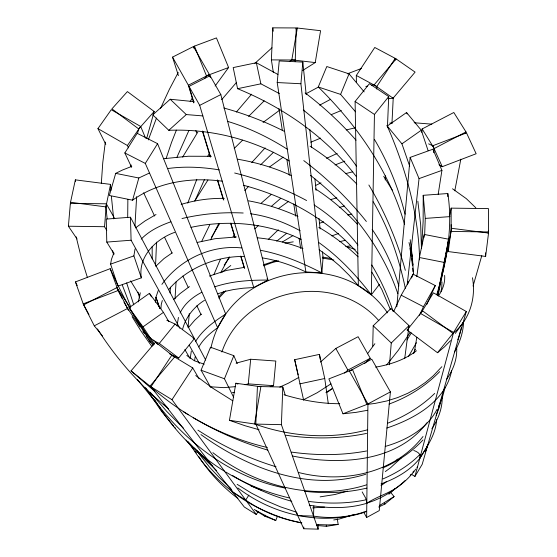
<?xml version="1.0" encoding="UTF-8"?>
<svg xmlns="http://www.w3.org/2000/svg" width="557" height="557" viewBox="0 0 557 557"><rect width="100%" height="100%" fill="white"/><g stroke="black" fill="none" stroke-linecap="round" stroke-linejoin="round"><path stroke-width="0.84" d="M155.577 265.132L156.545 242.114M421.433 247.802L420.667 224.694L417.841 201.188M447.814 196.663L447.821 193.53L423.209 195.312L423.146 221.143L421.552 248.457M438.143 295.384L451.128 231.44L451.163 208.137L488.447 208.603L488.6 231.956L488.127 233.606M152.158 246.584L152.207 258.901M366.645 517.495L367.933 403.95L349.434 371.115L371.749 359.188L390.394 391.877L379.247 510.616L366.645 517.495L363.735 512.182M134.961 226.135L136.632 196.649M358.353 285.657L355.101 101.478L369.402 83.71L388.723 96.57L374.436 114.443L371.331 294.827L358.353 285.657L349.128 275.214L339.443 265.675L329.257 257.055L319.126 249.773M160.917 308.55L161.272 304.414L162.303 300.522M423.209 195.312L425.269 218.4L424.615 235.59M376.748 89.036L376.804 86.516L395.212 58.367L374.77 47.477L356.313 75.467L356.41 82.311M372.71 346.113L373.204 325.782L390.923 308.536L409.019 325.608L404.723 358.45M463.577 321.605C463.34 332.292 459.748 342.666 454.54 351.913M155.361 302.305L155.932 297.215L158.188 290.691M285.163 394.934L282.81 387.038L257.425 386.502L255.823 424.079L303.76 528.753L318.138 529.15L318.263 524.826M127.866 199.476L127.692 217.662M175.03 298.803L176.061 281.912M366.367 511.215C349.538 517.251 331.185 518.971 313.535 516.074L313.842 505.923M303.76 528.753L303.816 527.026M447.821 193.53C453.064 227.548 446.617 262.173 436.709 294.757M113.886 252.927L111.428 259.409L110.599 264.129L117.931 286.159L141.332 277.859L133.889 255.886L135.045 248.986M318.138 529.15L281.403 424.664L282.81 387.038M295.217 61.688L296.22 27.947L272.763 27.85L271.391 59.891L273.341 72.445M101.339 183.246L102.767 162.644L105.329 142.063M385.228 180.029L385.402 175.803M387.428 127.497L388.723 96.57M413.774 450.453C417.813 451.922 421.28 453.997 419.797 458.32C410.015 470.714 395.721 478.658 381.072 483.901M391.954 123.543L393.256 97.419M395.129 60.052L395.212 58.367M188.085 327.523L189.276 313.542M190.236 358.116L191.33 351.07M170.038 292.947L170.442 287.175M177.015 325.998L178.435 317.427M488.252 231.071L488.538 233.063L485.627 256.443L448.253 251.569L448.155 240.318M106.763 230.431L104.549 226.72L106.331 203.806L70.363 203.354L68.4 226.226L77.061 238.967M389.482 364.758L391.272 342.98L409.019 325.608M194.63 360.616L195.124 356.856M260.572 250.316C282.107 254.326 302.479 262.911 321.862 272.916L300.912 83.745L302.82 62.099L279.231 60.936L277.212 82.547L305.884 271.934L321.862 272.916L323.074 257.703L322.468 251.813M396.793 306.844L410.147 157.401L432.914 149.227L441.924 170.379L438.185 194.296M270.152 386.697L273.529 385.702L275.819 361.033L250.692 359.244L236.084 363.164M436.584 419.637C435.922 434.175 427.191 446.442 419.797 458.32L425.84 448.782M245.052 384.727L248.269 383.87L250.692 359.244M421.802 132.392L422.171 128.946L453.816 112.5L466 131.932L465.687 133.576M407.209 284.62L419.052 178.609L410.147 157.401M448.253 251.569L451.337 228.273L451.135 224.687M416.817 276.655L419.386 257.515L424.295 234.462L448.761 239.245L446.352 251.409M433.652 152.681L434.223 148.51L422.171 128.946M423.842 237.735L424.295 234.462M130.902 166.522L131.139 164.976M138.303 301.873L140.301 292.822M414.248 352.915L416.803 337.243M367.279 429.865C330.28 439.654 290.524 436.785 254.619 423.974L260.857 386.781L235.862 383.23L229.442 420.326L245.059 425.743L259.054 429.732M302.757 70.419L315.234 62.586L320.581 30.705L297.327 28.017L296.039 28.929M289.403 61.465L291.819 59.829L297.327 28.017M449.764 215.524L451.163 208.137M454.797 190.786L460.813 159.191M441.652 398.018L439.396 407.007L436.152 415.431M437.412 295.523L448.761 239.245M437.628 295.468L441.165 277.595M441.986 273.466L442.307 271.823M444.737 259.548L445.064 257.919M445.865 253.846L446.192 252.224M107.16 218.838L105.893 206.898L110.565 184.388L75.355 179.855L70.523 202.282L70.718 203.876M451.602 370.858C445.523 401.639 414.039 418.927 386.802 428.041M460.973 329.208L461.259 327.892M445.127 387.345L442.425 397.329L438.61 406.387M440.991 291.52L441.819 286.932L441.966 281.863M460.806 329.869L458.683 337.166M146.644 138.575L154.185 111.491L127.4 91.592L111.922 108.866L138.714 128.932L137.468 133.673M411.24 474.209L414.93 476.43L453.586 332.418L466.306 311.53L433.443 292.85L420.667 313.549L453.586 332.418M210.901 348.146C227.966 267.29 340.633 244.857 387.547 312.86M182.473 329.702C185.488 317.427 193.864 306.914 204.516 300.3M131.779 166.376L122.415 170.059L115.689 173.366L109.346 195.486L132.58 200.186L138.825 177.996L149.137 173.157M473.06 286.082L481.777 255.719M466.306 311.53L422.199 464.315L414.93 476.43M166.118 158.473L171.549 142.376L176.381 130.136M187.758 203.124L196.802 179.319M148.308 139.918L156.475 118.063M457.722 339.84L458.439 337.834M425.207 451.797L425.451 451.114M425.701 450.432L425.952 449.757M425.896 450.362L427.734 445.015L426.968 447.041M426.46 448.399L426.711 447.717M213.881 274.657L220.328 259.485M277.463 516.228L275.778 520.468L264.805 516.207L265.209 515.141M221.895 351.989C243.186 288.087 334.694 269.901 378.878 320.735M411.526 278.054L413.071 274.162L435.282 285.574L426.718 304.637M194.839 201.035L204.551 179.389M176.931 157.262L188.886 130.526M233.682 397.406L224.45 378.767L233.822 355.672L210.525 347.22L201.07 370.21L210.595 387.178M355.561 111.839L340.599 94.398L349.058 73.858L326.799 66.527L318.27 86.983C357.183 125.151 389.594 171.598 404.57 224.485M413.071 274.162L401.214 295.196L393.757 311.412M160.52 108.413L169.3 89.468L178.247 72.48M201.759 241.258L209.697 224.903M435.282 285.574L423.473 306.726L419.428 315.318M210.671 239.823L218.72 223.615M426.857 446.77L427.818 444.73M180.078 313.041C184.388 303.676 192.84 296.958 201.787 292.265M413.308 353.528L415.355 349.316M220.628 272.853L229.254 256.847M416.378 342.729L408.56 356.466M207.789 156.239L209.62 152.813M182.654 157.081L197.812 132.079M195.103 200.464L207.914 180.043M190.146 101.729L192.631 97.343M211.347 237.484L219.618 223.698M437.078 409.318C426.753 429.203 405.997 440.448 385.249 446.429M198.814 346.976C203.291 339.053 210.302 332.954 217.648 327.767L225.71 314.078L157.582 143.678L137.175 133.318L124.845 152.945L131.619 167.316M410.14 332.341L398.464 350.04L386.718 364.87M411.338 332.912L406.965 339.93M195.423 341.754C202.588 329.8 214.139 321.41 225.71 314.078M217.648 327.767L145.293 163.417L157.582 143.678M199.114 378.837L192.743 367.94L171.779 355.255L150.968 386.809L244.293 507.009L256.317 514.508L258.149 511.577M301.887 522.863C281.807 519.472 262.438 511.737 245.728 500.082L248.875 495.076M452.925 333.371L422.582 310.841L407.146 329.988L437.496 352.72L452.925 333.371C469.516 320.498 476.277 297.988 472.447 277.727M256.317 514.508L171.981 399.689L192.743 367.94M431.842 428.813C438.143 419.386 442.523 408.239 442.195 396.765M193.578 47.429L194.456 46.113L216.443 37.904L228.593 67.522L215.093 86.05M233.07 236.683L234.72 234.205M416.956 467.469L417.68 466.376M446.61 379.303C453.126 370.029 457.492 358.833 456.643 347.338M224.172 265.076L225.07 263.767M128.5 147.883L127.414 145.509L140.663 126.446L111.247 109.722L97.948 128.625L105.802 144.319M204.489 78.648L206.452 75.815L228.593 67.522M374.875 343.704L367.488 353.772M438.268 296.094C442.655 290.183 445.245 282.789 444.646 275.381M161.899 284.369C179.883 259.485 210.901 244.697 241.661 247.928M225.515 263.113L229.735 257.313M455.285 333.413L463.918 321.466M415.828 469.078C411.157 475.546 405.489 481.29 399.042 485.989C389.239 493.453 376.992 496.44 366.805 503.277C348.188 508.91 328.261 508.45 309.246 505.199M188.844 327.14L194.755 320.205L201.397 314.085M379.414 284.369L371.331 294.827C356.264 275.297 339.206 257.069 319.057 242.699M236.356 112.075L251.59 94.217M218.678 296.888L223.907 291.29M218.901 298.148L225.794 290.733M169.377 353.716L178.686 358.047L194.428 338.538L175.058 324.042L166.822 320.254M140.461 324.056C143.657 332.801 150.724 339.888 159.309 343.411L175.058 324.042M426.927 422.798C396.159 463.278 338.043 465.158 292.522 456.016M221.714 99.619L236.314 82.624M168.506 289.731C186.978 268.028 215.754 256.157 244.057 256.464M412.925 472.155L413.802 471.083M423.014 436.507C393.952 473.979 342.478 483.734 298.455 472.468M131.027 370.899L150.021 386.14L174.494 357.141L155.5 342.095L131.027 370.899L154.386 391.014M388.097 98.721L393.082 98.199L415.097 72.111L396.145 58.938L394.69 59.23M441.861 366.687L433.339 375.738L425.464 382.408L416.977 388.236L407.794 393.27L397.768 397.538L386.878 400.949L375.139 403.407L366.84 404.459L342.973 413.781L328.874 378.892L352.567 369.674L366.84 404.459M371.63 85.284L374.123 84.852L396.145 58.938M251.743 162.56L265.111 147.897M138.714 128.932L154.185 111.491M410.189 475.323L411.122 474.279M244.829 190.494L248.673 186.317M450.509 340.633L444.437 346.907L437.496 352.72M401.388 457.826L390.708 467.602L385.333 471.563M155.73 266.309L164.009 258.566L172.197 252.864M248.617 116.392L264.178 100.831M423 439.974C411.825 451.971 397.942 461.266 382.993 467.873M260.634 164.844L273.543 152.235M268.286 239.399L278.326 229.79M141.206 239.113C149.269 230.744 160.04 225.613 170.867 221.797M234.184 148.482L242.608 140.155M439.682 371.63C425.639 386.182 408.037 397.106 389.085 404.055M420.096 454.275C409.632 465.011 396.633 473.011 382.931 478.929M173.645 299.527L180.134 293.525L189.422 286.611M254.841 63.421L271.962 47.77M434.697 393.416C421.412 406.457 405.141 416.19 387.923 423.104M254.793 228.899L258.309 225.55M364.654 363.498L370.266 358.283L358.109 336.72L335.836 348.445L320.421 362.092M405.287 480.392C394.488 490.689 380.772 499.058 366.798 503.082C366.986 498.835 363.937 495.556 362.182 491.908M261.254 203.152L271.155 194.532M396.779 459.964L397.733 459.1M194.128 101.646L170.198 99.25L152.757 114.881L168.813 130.31L186.275 114.568L202.859 115.919M388.856 494.268L395.15 488.607M271.503 206.229L280.693 198.369M344.553 373.086L347.895 370.099L370.266 358.283M222.166 272.095L230.779 265.515M276.738 241.132L286.695 233.272M378.683 507.03L384.936 504.05L394.078 496.579L390.464 492.165M135.435 227.91L145.071 220.927L156.009 214.529M269.651 166.891L283.193 157.151M263.064 122.449L279.141 110.565M416.448 350.757C404.709 359.933 390.151 364.612 375.641 367.167M278.256 208.757L288.742 201.244M332.202 388.723L327.384 392.212M381.009 485.683L386.412 481.701M394.078 496.579L379.679 505.429M149.394 336.525L143.003 326.862L163.438 312.359L149.415 293.337L129.05 307.729L153.718 344.818M132.58 200.186C158.306 181.77 191.685 177.042 222.501 181.22M409.701 166.244L401.931 143.831L421.28 130.234L406.554 112.535L387.268 126.035C405.684 168.27 418.586 213.561 419.609 259.861M330.976 383.829L317.184 392.734L303.321 399.877M407.146 329.988L408.365 329.18M282.385 241.961L292.898 235.618M332.278 388.542L325.922 392.518M298.893 377.381L288.164 383.3L279.795 387.08M319.676 105.155L330.58 99.32M306.162 93.68L317.943 87.331M367.933 403.95L390.394 391.877M217.773 293.776L226.045 291.179L233.383 289.57L243.214 288.206L253.748 287.509L267.924 280.067L220.83 94.586L210.059 75.703L189.018 86.391L193.933 102.481M130.22 307.673L116.866 287.628L83.647 304.888L94.286 325.831L127.644 308.425L140.079 326.966M434.223 148.51L466 131.932M253.748 287.509L199.705 105.357L220.83 94.586M193.766 102.892L188.357 85.214L209.39 74.527L193.439 46.558L172.531 57.12L178.414 75.634M326.534 158.362L337.18 153.426M315.596 185.474L320.978 182.884M310.862 142.181L320.644 138.122M331.331 114.624L341.33 110.488M335.036 164.949L344.804 161.161M209.355 276.056L226.692 270.368L244.565 267.339M347.338 73.823L361.444 68.483M174.759 232.332C156.078 238.897 137.802 256.457 141.332 277.859M153.008 345.5C136.138 321.452 122.206 295.447 110.209 268.669L75.453 281.912L83.209 303.871L118.133 290.531L120.82 295.983M438.972 164.684L442.237 166.696L476.151 153.739L466.515 132.893L432.761 145.753L428.612 143.838M354.691 514.327L339.338 519.013L333.727 519.973M331.847 235.869L338.489 233.522M319.572 223.287L323.603 221.818M263.67 264.728L276.801 260.37M263.35 265.856L272.289 262.563L278.646 260.85M419.052 178.609L441.924 170.379M110.599 264.129L133.889 255.886M214.64 286.862C231.754 281.118 249.989 280.011 267.924 280.067L267.095 278.584M331.004 199.517L336.769 197.839M365.281 512.064C322.071 526.233 273.578 515.322 237.888 487.96M181.136 204.391C195.103 200.221 209.71 198.097 224.297 198.396M366.499 484.868C313.716 501.46 255.698 486.052 212.885 452.674M339.645 207.364L344.477 206.02M365.872 474.195C308.62 492.36 247.336 468.103 200.931 434.592M345.389 173.68L352.734 171.807M347.484 491.079L334.952 494.498L320.122 496.865M197.087 242.462L215.009 238.709L236.391 236.962M339.561 241.682L345.403 240.304M346.252 129.92L354.948 127.88M182 218.532C201.982 213.867 222.689 211.966 243.193 213.011M366.868 488.092C346.572 492.91 325.413 493.704 304.728 491.281M365.852 86.46L367.495 86.084M190.96 227.367C227.653 219.528 267.207 222.814 301.079 239.433M347.707 214.96L351.94 214.083M303.6 400.01L294.667 359.704L319.446 354.384L324.731 378.516L328.303 403.693M299.819 383.864L324.731 378.516M366.457 499.726C347.547 503.8 327.934 503.883 308.808 501.425M277.936 74.471L256.366 62.739L233.188 67.585L237.574 88.695C283.645 107.48 326.096 136.938 356.424 176.715M237.574 88.695L260.871 83.822L279.308 93.562M367.592 410.272L356 412.368L342.973 413.781M366.555 433.416C340.021 438.888 312.526 439.222 285.769 435.198M366.61 450.968C341.907 455.598 316.453 455.605 291.603 452.103M284.926 243.131L293.26 241.856M316.453 525.46L326.416 526.323L338.155 524.457L337.277 518.811M163.312 158.738L188.308 156.239L211.347 156.315M235.653 386.621L223.768 387.644L210.038 386.746M346.245 246.452L350.339 245.936M168.144 168.499C185.14 166.16 202.456 167.121 219.347 169.892M205.707 360.087L130.449 217.23L106.269 219.089L106.784 242.086L114.164 254.096M106.784 242.086L131.09 240.227L179.89 328.317M425.269 218.4L450.007 216.617M312.644 507.907L324.508 507.072M338.155 524.457L328.045 524.91L316.376 524.569M389.768 123.083L392.107 122.944M168.813 130.31C210.776 128.604 253.219 139.327 289.229 160.966M232.408 392.407L234.678 392.372M339.742 403.707C320.825 403.755 302.068 400.17 283.993 394.788M271.391 59.891L295.022 60.024M68.4 226.226L104.549 226.72M451.128 231.44L488.6 231.956M255.823 424.079L281.403 424.664M313.535 516.074L297.758 515.65L296.582 512.224L280.331 506.8L266.009 500.666L251.555 493.168L237.164 484.339M414.164 122.756L431.835 124.148M277.212 82.547L300.912 83.745M248.269 383.87L273.529 385.702M257.285 237.783C272.902 239.301 288.324 242.894 302.966 248.54M322.642 257.097L331.631 258.566M322.503 258.044L333.831 260.022M291.819 59.829L315.234 62.586M451.337 228.273L488.538 233.063M70.523 202.282L105.893 206.898M250.559 213.777C268.028 216.144 284.822 222.347 300.23 230.807M229.442 420.326L254.619 423.974M262.563 257.947C277.63 260.293 292.133 265.445 305.884 271.934M237.477 159.191C255.962 162.324 274.135 167.636 291.186 175.476M248.45 200.819C265.543 203.876 282.183 209.272 297.974 216.464M419.386 257.515L443.957 262.368M115.689 173.366L138.825 177.996M301.553 523.016L289.257 519.96M285.476 488.134C226.838 476.91 178.031 436.34 145.544 387.693M267.367 447.515C223.928 437.301 183.302 415.828 150.021 386.14M289.18 497.895C266.817 492.764 245.317 483.949 225.738 471.995M204.189 364.222L194.344 360.748L186.797 355.484M234.657 173.004C259.611 179.215 283.931 188.343 306.594 200.527M243.653 185.314C287.043 196.83 328.421 219.381 357.963 253.63M223.81 108.009C244.572 113.663 264.756 121.433 283.945 131.167M291.812 501.3C271.628 495.821 252.321 487.305 234.386 476.583M267.854 450.105C241.731 442.606 216.659 431.571 193.272 417.75M227.82 121.447C249.021 127.818 269.122 137.593 287.746 149.513M285.838 518.95L288.568 519.772M276.035 466.766C248.401 458.432 222.118 445.837 197.909 430.164M283.798 518.295L285.163 518.734M193.042 338.092L194.428 338.538M345.813 246.34L355.255 249.397M318.27 86.983L340.599 94.398M280.47 517.181L283.116 518.08M261.449 490.125L250.991 486.031M277.163 515.998L279.809 516.959M201.07 370.21L224.45 378.767M273.222 514.501L276.509 515.761M272.568 514.229L264.109 510.581M235.862 383.23L237.936 384.079M275.778 520.468L265.578 515.712L254.27 509.495M263.461 510.289C233.056 496.628 207.768 473.081 190.438 444.751M124.845 152.945L145.293 163.417M401.214 295.196L423.473 306.726M356.313 75.467L376.804 86.516M97.948 128.625L127.414 145.509M232.77 400.789L212.593 388.118L195.73 375.571M264.805 516.207L256.095 510.811M318.862 227.333C333.002 235.66 346.252 245.526 358.13 256.854M232.443 475.399L233.738 476.186M150.968 386.809L171.981 399.689M452.5 188.774L466.32 198.647L475.831 207.817M245.728 500.082L232.554 491.887L230.612 488.183L219.005 477.286L209.585 467.177L194.449 448.03M183.42 411.693L188.336 414.77M224.443 471.201C195.625 453.767 172.308 428.437 154.721 399.905M314.085 204.99C330.9 215.636 345.66 229.393 357.935 245.024M315.492 188.9C330.928 198.919 344.999 210.978 357.58 224.394M310.061 146.185C326.952 157.095 342.764 169.725 356.856 184.082M355.101 101.478L374.436 114.443M374.123 84.852L393.082 98.199M305.118 92.908C323.61 106.916 340.689 122.798 356.034 140.197M303.76 160.604C327.015 178.191 348.195 198.647 366.353 221.484M159.309 343.411L178.686 358.047M310.465 175.358C349.518 205.846 381.747 246.549 397.83 293.699M237.93 498.501C222.668 486.95 209.279 472.851 198.891 456.754M303.273 109.994C323.68 126 341.545 145.154 356.584 166.265M442.446 269.504L442.968 269.929M168.604 408.873C140.803 386.286 116.587 359.251 97.496 328.929M212.454 465.673L198.96 453.224L187.723 441.304M216.624 470.651L207.469 461.837L196.551 450.063M164.092 404.375L167.253 407.313M183.448 428.215L166.759 411.428L150.181 392.177M170.198 99.25L186.275 114.568M373.204 325.782L391.272 342.98M155.5 342.095L157.896 344.442M174.787 427.456L175.664 428.437M349.058 73.858L364.181 91.891M173.909 426.481L161.342 411.087L150.425 394.976M384.198 503.173L384.936 504.05M153.314 340.181L154.157 341.19M387.268 126.035L401.931 143.831M94.286 325.831L102.606 336.177M137.412 379.456L155.716 402.217M158.341 405.482L159.943 407.466M186.135 440.044L193.933 449.743M194.95 451.01L196.482 452.911M151.936 346.572L141.116 331.192L132.106 316.738M129.05 307.729L143.003 326.862M372.16 229.407C384.1 246.64 393.082 265.884 398.819 286.04M142.912 331.199L144.333 333.316M146.206 336.115L147.612 338.21M148.545 339.603L150.425 342.402M149.847 337.215L154.449 344.163M383.717 176.339L392.504 190.417M371.839 272.136L381.879 289.612L390.366 309.532M130.623 280.895L139.849 295.913M371.77 265.028C380.64 279.614 387.693 295.259 393.11 311.426M368.873 185.015C384.734 211.653 397.037 240.443 405.329 270.319M386.857 125.492L388.563 128.423M373.169 201.704C388.883 228.391 399 258.1 405.329 288.31M149.415 293.337L151.476 296.867M374.381 139.327C388.201 162.588 398.471 187.932 405.05 214.167M163.438 312.359L168.813 321.695M184.854 349.559L189.826 358.193M106.331 203.806L114.742 218.643M172.531 57.12L188.357 85.214M189.018 86.391L199.705 105.357M335.836 348.445L347.895 370.099M189.206 345.138L199.399 363.533M126.355 306.573L128.395 310.242M88.932 314.552L83.209 303.871M123.96 302.082L125.959 305.821M116.866 287.628L127.644 308.425M121.21 296.749L121.997 298.274M75.453 281.912L77.228 285.567M136.277 319.07L136.952 320.484M143.622 192.785L154.574 216.025M164.642 237.386L172.057 253.122M182.856 276.021L188.231 287.433M196.858 305.723L201.056 314.642M432.761 145.753L442.237 166.696M130.728 306.893L122.248 284.94M233.822 355.672L237.226 363.637M140.663 126.446L145.579 138.15M406.554 112.535L407.139 113.955M194.456 46.113L206.452 75.815M421.28 130.234L428.103 150.641M110.209 268.669L118.133 290.531M133.764 304.818L126.655 282.921M159.755 308.286L155.932 297.215L159.713 308.3M87.386 277.449L81.413 258.176L76.163 236.843M195.862 130.505L196.642 132.949M202.435 131.208L210.372 157.158M217.314 179.834L223.218 199.141M230.64 223.399L234.922 237.373M240.728 256.352L244.231 267.799M202.678 131.104L210.421 156.447M217.759 180.475L223.761 200.109M230.8 223.148L235.117 237.289M240.847 256.039L244.641 268.481M139.612 298.03L138.018 292.209M193.439 46.558L193.892 48.194M209.39 74.527L210.038 76.97M210.059 75.703L210.497 77.339M113.544 254.626L112.646 250.692M409.019 242.546L412.319 256.575L413.559 274.907M294.667 359.704L298.183 374.819M256.366 62.739L260.871 83.822M407.947 281.334L408.274 283.026M409.91 248.276L413.022 264.944M326.228 525.195L326.416 526.323M278.966 108.643L282.371 130.575M286.841 159.33L289.32 175.267M293.769 203.911L295.663 216.137M299.102 238.285L300.689 248.499M410.196 239.698L412.319 256.575M319.446 354.384L320.157 359.202M272.763 27.85L273.25 31.22M411.63 258.532L412.472 265.793M113.67 218.852L111.379 196.356M296.22 27.947L296.401 29.632M302.82 62.099L306.19 94.641M309.776 129.294L311.669 147.535M314.921 178.929L316.111 190.417M319.015 218.476L320.101 228.976M412.702 268.209L413.002 271.698M75.355 179.855L75.494 181.45M485.432 252.843L485.627 256.443M110.565 184.388L110.94 190.397M130.449 217.23L131.09 240.227"/></g></svg>
